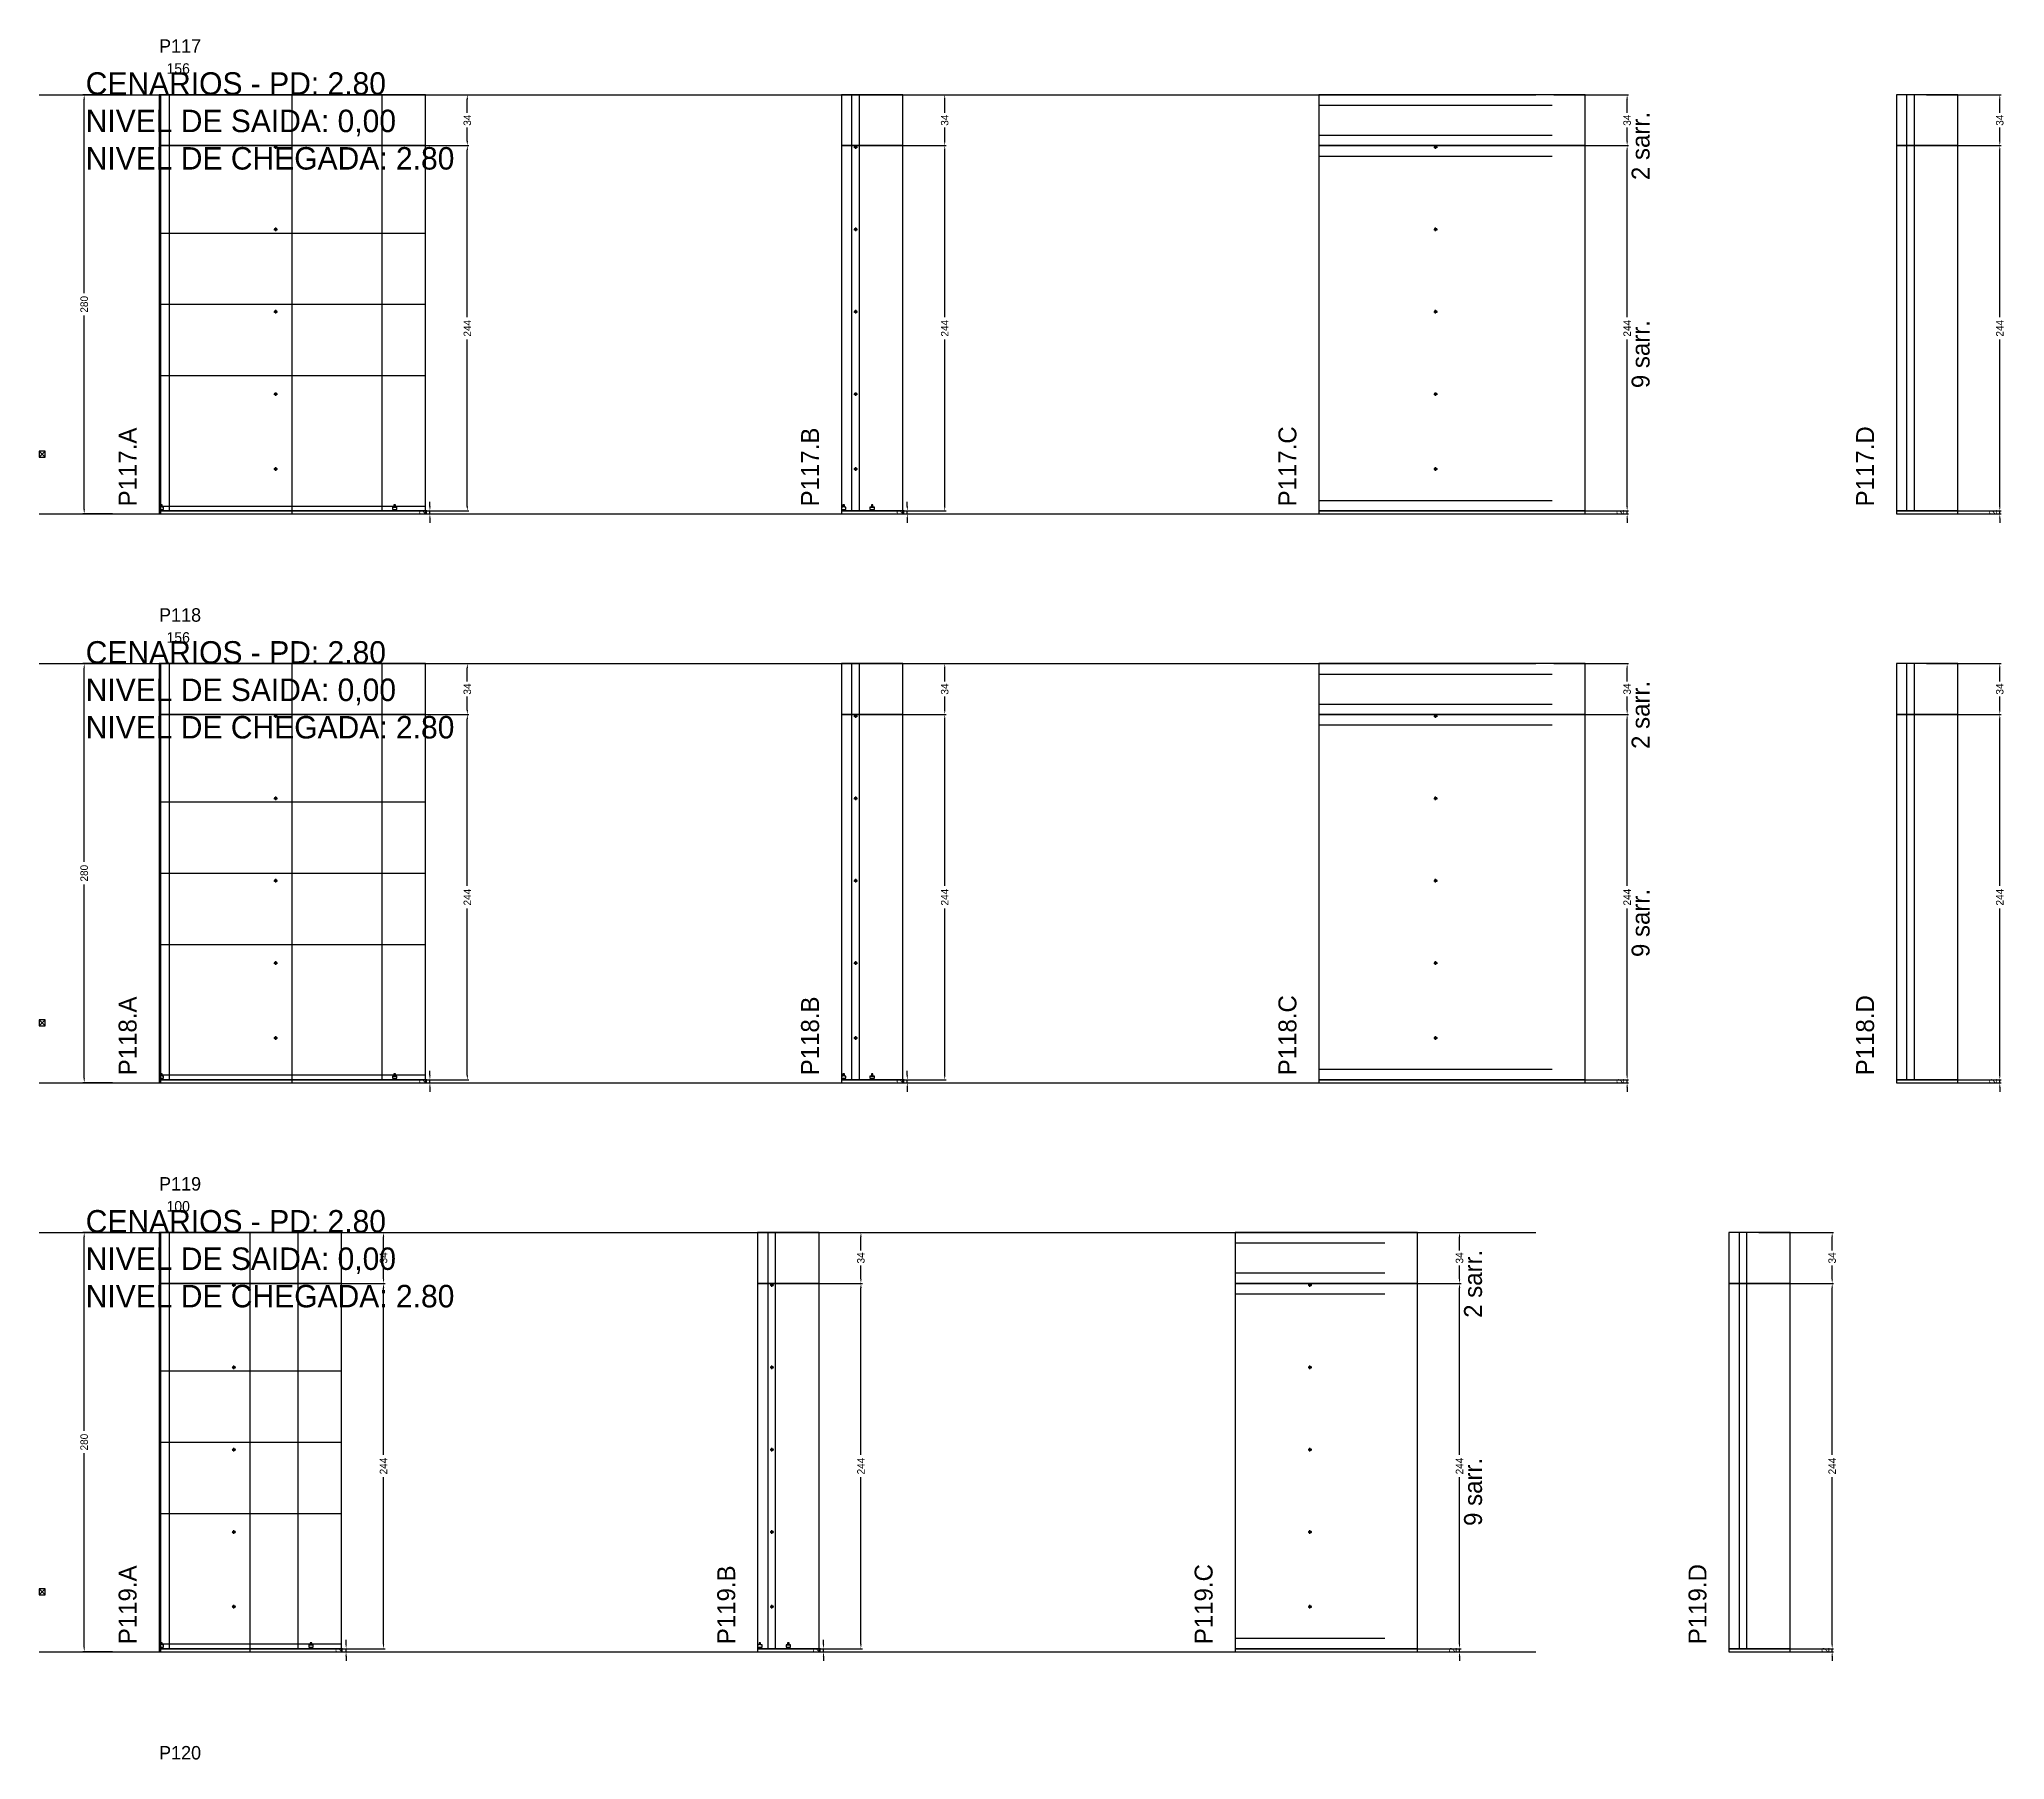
# Model space of a CAD drawing. Header units: centimetres. Extents: x -8500 to 4118, y -39526 to 295.
# Drawn here: x -7000 to -5687, y -30852 to -29703 of the extents above; entities that cross this region are included whole.
import ezdxf

# ---------------------------------------------------------------- set-up
doc = ezdxf.new("R2010")
doc.units = ezdxf.units.CM
doc.linetypes.add('DASHED', pattern=[2, -2])
for name, color, linetype in [('CHAPA', 140, 'Continuous'), ('COTA', 241, 'Continuous'), ('COTAS FURACAO', 16, 'Continuous'), ('Madeira', 30, 'Continuous'), ('MEIO_PONT', 160, 'Continuous'), ('NOMENCLATURA', 7, 'Continuous'), ('Nível', 160, 'Continuous'), ('Painéis', 200, 'Continuous'), ('Perfil Metálico', 150, 'Continuous'), ('SARR_2.2x7', 40, 'Continuous'), ('SARRAFO DE PRESSAO', 200, 'Continuous'), ('texto', 7, 'Continuous'), ('TEXTO_GERAL', 7, 'Continuous')]:
    doc.layers.add(name, color=color, linetype=linetype)
doc.dimstyles.new('PAINEL-NOVA', dxfattribs={"dimtxt": 5, "dimasz": 3, "dimexe": 1, "dimexo": 1, "dimgap": 1, "dimtad": 1, "dimcen": 2.5, "dimazin": 3, "dimtfac": 1, "dimtmove": 0, "dimatfit": 3})

# ---------------------------------------------------------------- blocks, each defined once
blk = doc.blocks.new('_CLOSEDFILLED')
at = {"color": 0, "linetype": 'BYBLOCK'}
blk.add_solid([(-1, 0.16), (0, 0), (-1, -0.16)], dxfattribs=at)
blk = doc.blocks.new('*D2029')
for p, q in [((-6951, -29740), (-6971, -29740)), ((-6970, -29872.5), (-6970, -29743)), ((-6970, -30017), (-6970, -29887.5)), ((-6951, -30020), (-6971, -30020))]:
    blk.add_line(p, q)
at = {"layer": 'Defpoints'}
for p in [(-6950, -29740), (-6970, -30020), (-6950, -30020)]:
    blk.add_point(p, dxfattribs=at)
at = {"layer": 'COTA', "xscale": 3, "yscale": 3}
for p, rotation in [((-6970, -29740), 90), ((-6970, -30020), 270)]:
    blk.add_blockref('_CLOSEDFILLED', p, dxfattribs=dict(at, rotation=rotation))
at = {"layer": 'COTA', "insert": (-6970, -29880), "char_height": 5, "attachment_point": 5, "rotation": 90}
blk.add_mtext('280', dxfattribs=at)
blk = doc.blocks.new('MULDURA')
at = {"layer": 'Paineis'}
for p, q in [((0, 0), (4, 4)), ((4, 0), (0, 4))]:
    blk.add_line(p, q, dxfattribs=at)
blk.add_lwpolyline([(0, 0), (4, 0), (4, 4), (0, 4)], close=True, dxfattribs=at)
blk = doc.blocks.new('*D2031')
for p, q in [((-6763, -29774), (-6713, -29774)), ((-6714, -29888.5), (-6714, -29777)), ((-6714, -30015), (-6714, -29903.5)), ((-6763, -30018), (-6713, -30018))]:
    blk.add_line(p, q)
at = {"layer": 'Defpoints'}
for p in [(-6764, -29774), (-6764, -30018), (-6714, -30018)]:
    blk.add_point(p, dxfattribs=at)
at = {"layer": 'COTA', "xscale": 3, "yscale": 3}
for p, rotation in [((-6714, -29774), 90), ((-6714, -30018), 270)]:
    blk.add_blockref('_CLOSEDFILLED', p, dxfattribs=dict(at, rotation=rotation))
at = {"layer": 'COTA', "insert": (-6714, -29896), "char_height": 5, "attachment_point": 5, "rotation": 90}
blk.add_mtext('244', dxfattribs=at)
blk = doc.blocks.new('*D2032')
for p, q in [((-6763, -29740), (-6713, -29740)), ((-6714, -29752), (-6714, -29743)), ((-6714, -29771), (-6714, -29762)), ((-6763, -29774), (-6713, -29774))]:
    blk.add_line(p, q)
at = {"layer": 'Defpoints'}
for p in [(-6764, -29740), (-6764, -29774), (-6714, -29774)]:
    blk.add_point(p, dxfattribs=at)
at = {"layer": 'COTA', "xscale": 3, "yscale": 3}
for p, rotation in [((-6714, -29740), 90), ((-6714, -29774), 270)]:
    blk.add_blockref('_CLOSEDFILLED', p, dxfattribs=dict(at, rotation=rotation))
at = {"layer": 'COTA', "insert": (-6714, -29757), "char_height": 5, "attachment_point": 5, "rotation": 90}
blk.add_mtext('34', dxfattribs=at)
blk = doc.blocks.new('SLIPTEE')
at = {"layer": 'Paineis'}
blk.add_lwpolyline([(0, 0), (3, 0), (3, 1.5), (2, 1.5), (2, 3), (1, 3), (1, 1.5), (0, 1.5)], close=True, dxfattribs=at)
blk = doc.blocks.new('SLIPTDD')
at = {"layer": 'Paineis'}
blk.add_line((0, 1.5), (3, 1.5), dxfattribs=at)
blk.add_lwpolyline([(0, 0), (3, 0), (3, 1.5), (2, 1.5), (2, 3), (1, 3), (1, 1.5), (0, 1.5)], close=True, dxfattribs=at)
blk = doc.blocks.new('furacao')
at = {"layer": 'COTAS FURACAO'}
for p, q in [((-1.2, 0), (1.2, 0)), ((0, -1.2), (0, 1.2))]:
    blk.add_line(p, q, dxfattribs=at)
blk.add_circle((0, 0), 0.8, dxfattribs=at)
blk = doc.blocks.new('*D2034')
for p, q in [((-6444, -29774), (-6394, -29774)), ((-6395, -29888.5), (-6395, -29777)), ((-6395, -30015), (-6395, -29903.5)), ((-6444, -30018), (-6394, -30018))]:
    blk.add_line(p, q)
at = {"layer": 'Defpoints'}
for p in [(-6445, -29774), (-6445, -30018), (-6395, -30018)]:
    blk.add_point(p, dxfattribs=at)
at = {"layer": 'COTA', "xscale": 3, "yscale": 3}
for p, rotation in [((-6395, -29774), 90), ((-6395, -30018), 270)]:
    blk.add_blockref('_CLOSEDFILLED', p, dxfattribs=dict(at, rotation=rotation))
at = {"layer": 'COTA', "insert": (-6395, -29896), "char_height": 5, "attachment_point": 5, "rotation": 90}
blk.add_mtext('244', dxfattribs=at)
blk = doc.blocks.new('*D2035')
for p, q in [((-6444, -29740), (-6394, -29740)), ((-6395, -29752), (-6395, -29743)), ((-6395, -29771), (-6395, -29762)), ((-6444, -29774), (-6394, -29774))]:
    blk.add_line(p, q)
at = {"layer": 'Defpoints'}
for p in [(-6445, -29740), (-6445, -29774), (-6395, -29774)]:
    blk.add_point(p, dxfattribs=at)
at = {"layer": 'COTA', "xscale": 3, "yscale": 3}
for p, rotation in [((-6395, -29740), 90), ((-6395, -29774), 270)]:
    blk.add_blockref('_CLOSEDFILLED', p, dxfattribs=dict(at, rotation=rotation))
at = {"layer": 'COTA', "insert": (-6395, -29757), "char_height": 5, "attachment_point": 5, "rotation": 90}
blk.add_mtext('34', dxfattribs=at)
blk = doc.blocks.new('*D2037')
for p, q in [((-5988, -29774), (-5938, -29774)), ((-5939, -29888.5), (-5939, -29777)), ((-5939, -30015), (-5939, -29903.5)), ((-5988, -30018), (-5938, -30018))]:
    blk.add_line(p, q)
at = {"layer": 'Defpoints'}
for p in [(-5989, -29774), (-5989, -30018), (-5939, -30018)]:
    blk.add_point(p, dxfattribs=at)
at = {"layer": 'COTA', "xscale": 3, "yscale": 3}
for p, rotation in [((-5939, -29774), 90), ((-5939, -30018), 270)]:
    blk.add_blockref('_CLOSEDFILLED', p, dxfattribs=dict(at, rotation=rotation))
at = {"layer": 'COTA', "insert": (-5939, -29896), "char_height": 5, "attachment_point": 5, "rotation": 90}
blk.add_mtext('244', dxfattribs=at)
blk = doc.blocks.new('*D2038')
for p, q in [((-5988, -29740), (-5938, -29740)), ((-5939, -29752), (-5939, -29743)), ((-5939, -29771), (-5939, -29762)), ((-5988, -29774), (-5938, -29774))]:
    blk.add_line(p, q)
at = {"layer": 'Defpoints'}
for p in [(-5989, -29740), (-5989, -29774), (-5939, -29774)]:
    blk.add_point(p, dxfattribs=at)
at = {"layer": 'COTA', "xscale": 3, "yscale": 3}
for p, rotation in [((-5939, -29740), 90), ((-5939, -29774), 270)]:
    blk.add_blockref('_CLOSEDFILLED', p, dxfattribs=dict(at, rotation=rotation))
at = {"layer": 'COTA', "insert": (-5939, -29757), "char_height": 5, "attachment_point": 5, "rotation": 90}
blk.add_mtext('34', dxfattribs=at)
blk = doc.blocks.new('*D2040')
for p, q in [((-5739, -29774), (-5689, -29774)), ((-5690, -29888.5), (-5690, -29777)), ((-5690, -30015), (-5690, -29903.5)), ((-5739, -30018), (-5689, -30018))]:
    blk.add_line(p, q)
at = {"layer": 'Defpoints'}
for p in [(-5740, -29774), (-5740, -30018), (-5690, -30018)]:
    blk.add_point(p, dxfattribs=at)
at = {"layer": 'COTA', "xscale": 3, "yscale": 3}
for p, rotation in [((-5690, -29774), 90), ((-5690, -30018), 270)]:
    blk.add_blockref('_CLOSEDFILLED', p, dxfattribs=dict(at, rotation=rotation))
at = {"layer": 'COTA', "insert": (-5690, -29896), "char_height": 5, "attachment_point": 5, "rotation": 90}
blk.add_mtext('244', dxfattribs=at)
blk = doc.blocks.new('*D2041')
for p, q in [((-5739, -29740), (-5689, -29740)), ((-5690, -29752), (-5690, -29743)), ((-5690, -29771), (-5690, -29762)), ((-5739, -29774), (-5689, -29774))]:
    blk.add_line(p, q)
at = {"layer": 'Defpoints'}
for p in [(-5740, -29740), (-5740, -29774), (-5690, -29774)]:
    blk.add_point(p, dxfattribs=at)
at = {"layer": 'COTA', "xscale": 3, "yscale": 3}
for p, rotation in [((-5690, -29740), 90), ((-5690, -29774), 270)]:
    blk.add_blockref('_CLOSEDFILLED', p, dxfattribs=dict(at, rotation=rotation))
at = {"layer": 'COTA', "insert": (-5690, -29757), "char_height": 5, "attachment_point": 5, "rotation": 90}
blk.add_mtext('34', dxfattribs=at)
blk = doc.blocks.new('*D2055')
for p, q in [((-6951, -30120), (-6971, -30120)), ((-6970, -30252.5), (-6970, -30123)), ((-6970, -30397), (-6970, -30267.5)), ((-6951, -30400), (-6971, -30400))]:
    blk.add_line(p, q)
at = {"layer": 'Defpoints'}
for p in [(-6950, -30120), (-6970, -30400), (-6950, -30400)]:
    blk.add_point(p, dxfattribs=at)
at = {"layer": 'COTA', "xscale": 3, "yscale": 3}
for p, rotation in [((-6970, -30120), 90), ((-6970, -30400), 270)]:
    blk.add_blockref('_CLOSEDFILLED', p, dxfattribs=dict(at, rotation=rotation))
at = {"layer": 'COTA', "insert": (-6970, -30260), "char_height": 5, "attachment_point": 5, "rotation": 90}
blk.add_mtext('280', dxfattribs=at)
blk = doc.blocks.new('*D2057')
for p, q in [((-6763, -30154), (-6713, -30154)), ((-6714, -30268.5), (-6714, -30157)), ((-6714, -30395), (-6714, -30283.5)), ((-6763, -30398), (-6713, -30398))]:
    blk.add_line(p, q)
at = {"layer": 'Defpoints'}
for p in [(-6764, -30154), (-6764, -30398), (-6714, -30398)]:
    blk.add_point(p, dxfattribs=at)
at = {"layer": 'COTA', "xscale": 3, "yscale": 3}
for p, rotation in [((-6714, -30154), 90), ((-6714, -30398), 270)]:
    blk.add_blockref('_CLOSEDFILLED', p, dxfattribs=dict(at, rotation=rotation))
at = {"layer": 'COTA', "insert": (-6714, -30276), "char_height": 5, "attachment_point": 5, "rotation": 90}
blk.add_mtext('244', dxfattribs=at)
blk = doc.blocks.new('*D2058')
for p, q in [((-6763, -30120), (-6713, -30120)), ((-6714, -30132), (-6714, -30123)), ((-6714, -30151), (-6714, -30142)), ((-6763, -30154), (-6713, -30154))]:
    blk.add_line(p, q)
at = {"layer": 'Defpoints'}
for p in [(-6764, -30120), (-6764, -30154), (-6714, -30154)]:
    blk.add_point(p, dxfattribs=at)
at = {"layer": 'COTA', "xscale": 3, "yscale": 3}
for p, rotation in [((-6714, -30120), 90), ((-6714, -30154), 270)]:
    blk.add_blockref('_CLOSEDFILLED', p, dxfattribs=dict(at, rotation=rotation))
at = {"layer": 'COTA', "insert": (-6714, -30137), "char_height": 5, "attachment_point": 5, "rotation": 90}
blk.add_mtext('34', dxfattribs=at)
blk = doc.blocks.new('*D2060')
for p, q in [((-6444, -30154), (-6394, -30154)), ((-6395, -30268.5), (-6395, -30157)), ((-6395, -30395), (-6395, -30283.5)), ((-6444, -30398), (-6394, -30398))]:
    blk.add_line(p, q)
at = {"layer": 'Defpoints'}
for p in [(-6445, -30154), (-6445, -30398), (-6395, -30398)]:
    blk.add_point(p, dxfattribs=at)
at = {"layer": 'COTA', "xscale": 3, "yscale": 3}
for p, rotation in [((-6395, -30154), 90), ((-6395, -30398), 270)]:
    blk.add_blockref('_CLOSEDFILLED', p, dxfattribs=dict(at, rotation=rotation))
at = {"layer": 'COTA', "insert": (-6395, -30276), "char_height": 5, "attachment_point": 5, "rotation": 90}
blk.add_mtext('244', dxfattribs=at)
blk = doc.blocks.new('*D2061')
for p, q in [((-6444, -30120), (-6394, -30120)), ((-6395, -30132), (-6395, -30123)), ((-6395, -30151), (-6395, -30142)), ((-6444, -30154), (-6394, -30154))]:
    blk.add_line(p, q)
at = {"layer": 'Defpoints'}
for p in [(-6445, -30120), (-6445, -30154), (-6395, -30154)]:
    blk.add_point(p, dxfattribs=at)
at = {"layer": 'COTA', "xscale": 3, "yscale": 3}
for p, rotation in [((-6395, -30120), 90), ((-6395, -30154), 270)]:
    blk.add_blockref('_CLOSEDFILLED', p, dxfattribs=dict(at, rotation=rotation))
at = {"layer": 'COTA', "insert": (-6395, -30137), "char_height": 5, "attachment_point": 5, "rotation": 90}
blk.add_mtext('34', dxfattribs=at)
blk = doc.blocks.new('*D2063')
for p, q in [((-5988, -30154), (-5938, -30154)), ((-5939, -30268.5), (-5939, -30157)), ((-5939, -30395), (-5939, -30283.5)), ((-5988, -30398), (-5938, -30398))]:
    blk.add_line(p, q)
at = {"layer": 'Defpoints'}
for p in [(-5989, -30154), (-5989, -30398), (-5939, -30398)]:
    blk.add_point(p, dxfattribs=at)
at = {"layer": 'COTA', "xscale": 3, "yscale": 3}
for p, rotation in [((-5939, -30154), 90), ((-5939, -30398), 270)]:
    blk.add_blockref('_CLOSEDFILLED', p, dxfattribs=dict(at, rotation=rotation))
at = {"layer": 'COTA', "insert": (-5939, -30276), "char_height": 5, "attachment_point": 5, "rotation": 90}
blk.add_mtext('244', dxfattribs=at)
blk = doc.blocks.new('*D2064')
for p, q in [((-5988, -30120), (-5938, -30120)), ((-5939, -30132), (-5939, -30123)), ((-5939, -30151), (-5939, -30142)), ((-5988, -30154), (-5938, -30154))]:
    blk.add_line(p, q)
at = {"layer": 'Defpoints'}
for p in [(-5989, -30120), (-5989, -30154), (-5939, -30154)]:
    blk.add_point(p, dxfattribs=at)
at = {"layer": 'COTA', "xscale": 3, "yscale": 3}
for p, rotation in [((-5939, -30120), 90), ((-5939, -30154), 270)]:
    blk.add_blockref('_CLOSEDFILLED', p, dxfattribs=dict(at, rotation=rotation))
at = {"layer": 'COTA', "insert": (-5939, -30137), "char_height": 5, "attachment_point": 5, "rotation": 90}
blk.add_mtext('34', dxfattribs=at)
blk = doc.blocks.new('*D2066')
for p, q in [((-5739, -30154), (-5689, -30154)), ((-5690, -30268.5), (-5690, -30157)), ((-5690, -30395), (-5690, -30283.5)), ((-5739, -30398), (-5689, -30398))]:
    blk.add_line(p, q)
at = {"layer": 'Defpoints'}
for p in [(-5740, -30154), (-5740, -30398), (-5690, -30398)]:
    blk.add_point(p, dxfattribs=at)
at = {"layer": 'COTA', "xscale": 3, "yscale": 3}
for p, rotation in [((-5690, -30154), 90), ((-5690, -30398), 270)]:
    blk.add_blockref('_CLOSEDFILLED', p, dxfattribs=dict(at, rotation=rotation))
at = {"layer": 'COTA', "insert": (-5690, -30276), "char_height": 5, "attachment_point": 5, "rotation": 90}
blk.add_mtext('244', dxfattribs=at)
blk = doc.blocks.new('*D2067')
for p, q in [((-5739, -30120), (-5689, -30120)), ((-5690, -30132), (-5690, -30123)), ((-5690, -30151), (-5690, -30142)), ((-5739, -30154), (-5689, -30154))]:
    blk.add_line(p, q)
at = {"layer": 'Defpoints'}
for p in [(-5740, -30120), (-5740, -30154), (-5690, -30154)]:
    blk.add_point(p, dxfattribs=at)
at = {"layer": 'COTA', "xscale": 3, "yscale": 3}
for p, rotation in [((-5690, -30120), 90), ((-5690, -30154), 270)]:
    blk.add_blockref('_CLOSEDFILLED', p, dxfattribs=dict(at, rotation=rotation))
at = {"layer": 'COTA', "insert": (-5690, -30137), "char_height": 5, "attachment_point": 5, "rotation": 90}
blk.add_mtext('34', dxfattribs=at)
blk = doc.blocks.new('*D2081')
for p, q in [((-6951, -30500), (-6971, -30500)), ((-6970, -30632.5), (-6970, -30503)), ((-6970, -30777), (-6970, -30647.5)), ((-6951, -30780), (-6971, -30780))]:
    blk.add_line(p, q)
at = {"layer": 'Defpoints'}
for p in [(-6950, -30500), (-6970, -30780), (-6950, -30780)]:
    blk.add_point(p, dxfattribs=at)
at = {"layer": 'COTA', "xscale": 3, "yscale": 3}
for p, rotation in [((-6970, -30500), 90), ((-6970, -30780), 270)]:
    blk.add_blockref('_CLOSEDFILLED', p, dxfattribs=dict(at, rotation=rotation))
at = {"layer": 'COTA', "insert": (-6970, -30640), "char_height": 5, "attachment_point": 5, "rotation": 90}
blk.add_mtext('280', dxfattribs=at)
blk = doc.blocks.new('*D2083')
for p, q in [((-6819, -30534), (-6769, -30534)), ((-6770, -30648.5), (-6770, -30537)), ((-6770, -30775), (-6770, -30663.5)), ((-6819, -30778), (-6769, -30778))]:
    blk.add_line(p, q)
at = {"layer": 'Defpoints'}
for p in [(-6820, -30534), (-6820, -30778), (-6770, -30778)]:
    blk.add_point(p, dxfattribs=at)
at = {"layer": 'COTA', "xscale": 3, "yscale": 3}
for p, rotation in [((-6770, -30534), 90), ((-6770, -30778), 270)]:
    blk.add_blockref('_CLOSEDFILLED', p, dxfattribs=dict(at, rotation=rotation))
at = {"layer": 'COTA', "insert": (-6770, -30656), "char_height": 5, "attachment_point": 5, "rotation": 90}
blk.add_mtext('244', dxfattribs=at)
blk = doc.blocks.new('*D2084')
for p, q in [((-6819, -30500), (-6769, -30500)), ((-6770, -30512), (-6770, -30503)), ((-6770, -30531), (-6770, -30522)), ((-6819, -30534), (-6769, -30534))]:
    blk.add_line(p, q)
at = {"layer": 'Defpoints'}
for p in [(-6820, -30500), (-6820, -30534), (-6770, -30534)]:
    blk.add_point(p, dxfattribs=at)
at = {"layer": 'COTA', "xscale": 3, "yscale": 3}
for p, rotation in [((-6770, -30500), 90), ((-6770, -30534), 270)]:
    blk.add_blockref('_CLOSEDFILLED', p, dxfattribs=dict(at, rotation=rotation))
at = {"layer": 'COTA', "insert": (-6770, -30517), "char_height": 5, "attachment_point": 5, "rotation": 90}
blk.add_mtext('34', dxfattribs=at)
blk = doc.blocks.new('*D2086')
for p, q in [((-6500, -30534), (-6450, -30534)), ((-6451, -30648.5), (-6451, -30537)), ((-6451, -30775), (-6451, -30663.5)), ((-6500, -30778), (-6450, -30778))]:
    blk.add_line(p, q)
at = {"layer": 'Defpoints'}
for p in [(-6501, -30534), (-6501, -30778), (-6451, -30778)]:
    blk.add_point(p, dxfattribs=at)
at = {"layer": 'COTA', "xscale": 3, "yscale": 3}
for p, rotation in [((-6451, -30534), 90), ((-6451, -30778), 270)]:
    blk.add_blockref('_CLOSEDFILLED', p, dxfattribs=dict(at, rotation=rotation))
at = {"layer": 'COTA', "insert": (-6451, -30656), "char_height": 5, "attachment_point": 5, "rotation": 90}
blk.add_mtext('244', dxfattribs=at)
blk = doc.blocks.new('*D2087')
for p, q in [((-6500, -30500), (-6450, -30500)), ((-6451, -30512), (-6451, -30503)), ((-6451, -30531), (-6451, -30522)), ((-6500, -30534), (-6450, -30534))]:
    blk.add_line(p, q)
at = {"layer": 'Defpoints'}
for p in [(-6501, -30500), (-6501, -30534), (-6451, -30534)]:
    blk.add_point(p, dxfattribs=at)
at = {"layer": 'COTA', "xscale": 3, "yscale": 3}
for p, rotation in [((-6451, -30500), 90), ((-6451, -30534), 270)]:
    blk.add_blockref('_CLOSEDFILLED', p, dxfattribs=dict(at, rotation=rotation))
at = {"layer": 'COTA', "insert": (-6451, -30517), "char_height": 5, "attachment_point": 5, "rotation": 90}
blk.add_mtext('34', dxfattribs=at)
blk = doc.blocks.new('*D2089')
for p, q in [((-6100, -30534), (-6050, -30534)), ((-6051, -30648.5), (-6051, -30537)), ((-6051, -30775), (-6051, -30663.5)), ((-6100, -30778), (-6050, -30778))]:
    blk.add_line(p, q)
at = {"layer": 'Defpoints'}
for p in [(-6101, -30534), (-6101, -30778), (-6051, -30778)]:
    blk.add_point(p, dxfattribs=at)
at = {"layer": 'COTA', "xscale": 3, "yscale": 3}
for p, rotation in [((-6051, -30534), 90), ((-6051, -30778), 270)]:
    blk.add_blockref('_CLOSEDFILLED', p, dxfattribs=dict(at, rotation=rotation))
at = {"layer": 'COTA', "insert": (-6051, -30656), "char_height": 5, "attachment_point": 5, "rotation": 90}
blk.add_mtext('244', dxfattribs=at)
blk = doc.blocks.new('*D2090')
for p, q in [((-6100, -30500), (-6050, -30500)), ((-6051, -30512), (-6051, -30503)), ((-6051, -30531), (-6051, -30522)), ((-6100, -30534), (-6050, -30534))]:
    blk.add_line(p, q)
at = {"layer": 'Defpoints'}
for p in [(-6101, -30500), (-6101, -30534), (-6051, -30534)]:
    blk.add_point(p, dxfattribs=at)
at = {"layer": 'COTA', "xscale": 3, "yscale": 3}
for p, rotation in [((-6051, -30500), 90), ((-6051, -30534), 270)]:
    blk.add_blockref('_CLOSEDFILLED', p, dxfattribs=dict(at, rotation=rotation))
at = {"layer": 'COTA', "insert": (-6051, -30517), "char_height": 5, "attachment_point": 5, "rotation": 90}
blk.add_mtext('34', dxfattribs=at)
blk = doc.blocks.new('*D2092')
for p, q in [((-5851, -30534), (-5801, -30534)), ((-5802, -30648.5), (-5802, -30537)), ((-5802, -30775), (-5802, -30663.5)), ((-5851, -30778), (-5801, -30778))]:
    blk.add_line(p, q)
at = {"layer": 'Defpoints'}
for p in [(-5852, -30534), (-5852, -30778), (-5802, -30778)]:
    blk.add_point(p, dxfattribs=at)
at = {"layer": 'COTA', "xscale": 3, "yscale": 3}
for p, rotation in [((-5802, -30534), 90), ((-5802, -30778), 270)]:
    blk.add_blockref('_CLOSEDFILLED', p, dxfattribs=dict(at, rotation=rotation))
at = {"layer": 'COTA', "insert": (-5802, -30656), "char_height": 5, "attachment_point": 5, "rotation": 90}
blk.add_mtext('244', dxfattribs=at)
blk = doc.blocks.new('*D2093')
for p, q in [((-5851, -30500), (-5801, -30500)), ((-5802, -30512), (-5802, -30503)), ((-5802, -30531), (-5802, -30522)), ((-5851, -30534), (-5801, -30534))]:
    blk.add_line(p, q)
at = {"layer": 'Defpoints'}
for p in [(-5852, -30500), (-5852, -30534), (-5802, -30534)]:
    blk.add_point(p, dxfattribs=at)
at = {"layer": 'COTA', "xscale": 3, "yscale": 3}
for p, rotation in [((-5802, -30500), 90), ((-5802, -30534), 270)]:
    blk.add_blockref('_CLOSEDFILLED', p, dxfattribs=dict(at, rotation=rotation))
at = {"layer": 'COTA', "insert": (-5802, -30517), "char_height": 5, "attachment_point": 5, "rotation": 90}
blk.add_mtext('34', dxfattribs=at)

msp = doc.modelspace()

# ---------------------------------------------------------------- linework, layer by layer
at = {"layer": 'CHAPA'}
for points in [[(-6920, -30020), (-6918.8, -30020), (-6918.8, -29740), (-6920, -29740)], [(-6920, -30400), (-6918.8, -30400), (-6918.8, -30120), (-6920, -30120)], [(-6920, -30780), (-6918.8, -30780), (-6918.8, -30500), (-6920, -30500)]]:
    msp.add_lwpolyline(points, close=True, dxfattribs=at)
at = {"layer": 'Madeira'}
for points in [[(-6920, -29832.4), (-6742, -29832.4)], [(-6920, -29927.6), (-6742, -29927.6)], [(-6920, -30212.4), (-6742, -30212.4)], [(-6920, -30307.6), (-6742, -30307.6)], [(-6920, -30592.4), (-6798, -30592.4)], [(-6920, -30687.6), (-6798, -30687.6)]]:
    msp.add_lwpolyline(points, dxfattribs=at)
at = {"layer": 'MEIO_PONT'}
for points in [[(-6920, -29880), (-6742, -29880)], [(-6920, -30260), (-6742, -30260)], [(-6920, -30640), (-6798, -30640)]]:
    msp.add_lwpolyline(points, dxfattribs=at)
at = {"layer": 'Nível', "linetype": 'DASHED'}
for points in [[(-7000, -29740), (-6000, -29740)], [(-7000, -30020), (-6000, -30020)], [(-7000, -30120), (-6000, -30120)], [(-7000, -30400), (-6000, -30400)], [(-7000, -30500), (-6000, -30500)], [(-7000, -30780), (-6000, -30780)]]:
    msp.add_lwpolyline(points, dxfattribs=at)
at = {"layer": 'Painéis'}
for points in [[(-6920, -29774), (-6742, -29774), (-6742, -29740), (-6920, -29740)], [(-6920, -30020), (-6742, -30020), (-6742, -29740), (-6920, -29740)], [(-6464, -29774), (-6423, -29774), (-6423, -29740), (-6464, -29740)], [(-6145, -29774), (-5967, -29774), (-5967, -29740), (-6145, -29740)], [(-5759, -29774), (-5718, -29774), (-5718, -29740), (-5759, -29740)], [(-6920, -30018), (-6742, -30018), (-6742, -29774), (-6920, -29774)], [(-6464, -30018), (-6423, -30018), (-6423, -29774), (-6464, -29774)], [(-6145, -30018), (-5967, -30018), (-5967, -29774), (-6145, -29774)], [(-5759, -30018), (-5718, -30018), (-5718, -29774), (-5759, -29774)], [(-6920, -30020), (-6742, -30020), (-6742, -30018), (-6920, -30018)], [(-6464, -30020), (-6423, -30020), (-6423, -30018), (-6464, -30018)], [(-6145, -30020), (-5967, -30020), (-5967, -30018), (-6145, -30018)], [(-5759, -30020), (-5718, -30020), (-5718, -30018), (-5759, -30018)], [(-6920, -30154), (-6742, -30154), (-6742, -30120), (-6920, -30120)], [(-6920, -30400), (-6742, -30400), (-6742, -30120), (-6920, -30120)], [(-6464, -30154), (-6423, -30154), (-6423, -30120), (-6464, -30120)], [(-6145, -30154), (-5967, -30154), (-5967, -30120), (-6145, -30120)], [(-5759, -30154), (-5718, -30154), (-5718, -30120), (-5759, -30120)], [(-6920, -30398), (-6742, -30398), (-6742, -30154), (-6920, -30154)], [(-6464, -30398), (-6423, -30398), (-6423, -30154), (-6464, -30154)], [(-6145, -30398), (-5967, -30398), (-5967, -30154), (-6145, -30154)], [(-5759, -30398), (-5718, -30398), (-5718, -30154), (-5759, -30154)], [(-6920, -30400), (-6742, -30400), (-6742, -30398), (-6920, -30398)], [(-6464, -30400), (-6423, -30400), (-6423, -30398), (-6464, -30398)], [(-6145, -30400), (-5967, -30400), (-5967, -30398), (-6145, -30398)], [(-5759, -30400), (-5718, -30400), (-5718, -30398), (-5759, -30398)], [(-6920, -30534), (-6798, -30534), (-6798, -30500), (-6920, -30500)], [(-6920, -30780), (-6798, -30780), (-6798, -30500), (-6920, -30500)], [(-6520, -30534), (-6479, -30534), (-6479, -30500), (-6520, -30500)], [(-6201, -30534), (-6079, -30534), (-6079, -30500), (-6201, -30500)], [(-5871, -30534), (-5830, -30534), (-5830, -30500), (-5871, -30500)], [(-6920, -30778), (-6798, -30778), (-6798, -30534), (-6920, -30534)], [(-6520, -30778), (-6479, -30778), (-6479, -30534), (-6520, -30534)], [(-6201, -30778), (-6079, -30778), (-6079, -30534), (-6201, -30534)], [(-5871, -30778), (-5830, -30778), (-5830, -30534), (-5871, -30534)], [(-6920, -30780), (-6798, -30780), (-6798, -30778), (-6920, -30778)], [(-6520, -30780), (-6479, -30780), (-6479, -30778), (-6520, -30778)], [(-6201, -30780), (-6079, -30780), (-6079, -30778), (-6201, -30778)], [(-5871, -30780), (-5830, -30780), (-5830, -30778), (-5871, -30778)]]:
    msp.add_lwpolyline(points, close=True, dxfattribs=at)
at = {"layer": 'Perfil Metálico'}
for p, q in [((-6831, -30020), (-6831, -29740)), ((-6831, -30400), (-6831, -30120)), ((-6859, -30780), (-6859, -30500))]:
    msp.add_line(p, q, dxfattribs=at)
at = {"layer": 'SARR_2.2x7'}
for points in [[(-6913, -29774), (-6913, -29740)], [(-6771, -29774), (-6771, -29740)], [(-6457, -29774), (-6457, -29740)], [(-6452, -29774), (-6452, -29740)], [(-5752, -29774), (-5752, -29740)], [(-5747, -29774), (-5747, -29740)], [(-6145, -29747), (-5989, -29747)], [(-6145, -29767), (-5989, -29767)], [(-6145, -29781), (-5989, -29781)], [(-6145, -30011), (-5989, -30011)], [(-6913, -30154), (-6913, -30120)], [(-6771, -30154), (-6771, -30120)], [(-6457, -30154), (-6457, -30120)], [(-6452, -30154), (-6452, -30120)], [(-5752, -30154), (-5752, -30120)], [(-5747, -30154), (-5747, -30120)], [(-6145, -30127), (-5989, -30127)], [(-6145, -30147), (-5989, -30147)], [(-6145, -30161), (-5989, -30161)], [(-6145, -30391), (-5989, -30391)], [(-6913, -30534), (-6913, -30500)], [(-6827, -30534), (-6827, -30500)], [(-6513, -30534), (-6513, -30500)], [(-6508, -30534), (-6508, -30500)], [(-6201, -30507), (-6101, -30507)], [(-5864, -30534), (-5864, -30500)], [(-5859, -30534), (-5859, -30500)], [(-6201, -30527), (-6101, -30527)], [(-6201, -30541), (-6101, -30541)], [(-6201, -30771), (-6101, -30771)]]:
    msp.add_lwpolyline(points, dxfattribs=at)
at = {"layer": 'SARR_2.2x7', "linetype": 'DASHED'}
for points in [[(-6913, -30018), (-6913, -29774)], [(-6771, -30018), (-6771, -29774)], [(-6457, -30018), (-6457, -29774)], [(-6452, -30018), (-6452, -29774)], [(-5752, -30018), (-5752, -29774)], [(-5747, -30018), (-5747, -29774)], [(-6913, -30398), (-6913, -30154)], [(-6771, -30398), (-6771, -30154)], [(-6457, -30398), (-6457, -30154)], [(-6452, -30398), (-6452, -30154)], [(-5752, -30398), (-5752, -30154)], [(-5747, -30398), (-5747, -30154)], [(-6913, -30778), (-6913, -30534)], [(-6827, -30778), (-6827, -30534)], [(-6513, -30778), (-6513, -30534)], [(-6508, -30778), (-6508, -30534)], [(-5864, -30778), (-5864, -30534)], [(-5859, -30778), (-5859, -30534)]]:
    msp.add_lwpolyline(points, dxfattribs=at)
at = {"layer": 'SARRAFO DE PRESSAO'}
for points in [[(-6920, -30020), (-6742, -30020), (-6742, -30015), (-6920, -30015)], [(-6920, -30400), (-6742, -30400), (-6742, -30395), (-6920, -30395)], [(-6920, -30780), (-6798, -30780), (-6798, -30775), (-6920, -30775)]]:
    msp.add_lwpolyline(points, close=True, dxfattribs=at)

# ---------------------------------------------------------------- block references
at = {"layer": 'COTA'}
for name, p in [('furacao', (-6842, -29775)), ('furacao', (-6454.5, -29775)), ('furacao', (-6067, -29775)), ('furacao', (-6842, -29830)), ('furacao', (-6454.5, -29830)), ('furacao', (-6067, -29830)), ('furacao', (-6842, -29885)), ('furacao', (-6454.5, -29885)), ('furacao', (-6067, -29885)), ('furacao', (-6842, -29940)), ('furacao', (-6454.5, -29940)), ('furacao', (-6067, -29940)), ('MULDURA', (-7000, -29982)), ('furacao', (-6842, -29990)), ('furacao', (-6454.5, -29990)), ('furacao', (-6067, -29990)), ('SLIPTEE', (-6920, -30017)), ('SLIPTDD', (-6764, -30017)), ('SLIPTEE', (-6464, -30017)), ('SLIPTDD', (-6445, -30017)), ('furacao', (-6842, -30155)), ('furacao', (-6454.5, -30155)), ('furacao', (-6067, -30155)), ('furacao', (-6842, -30210)), ('furacao', (-6454.5, -30210)), ('furacao', (-6067, -30210)), ('furacao', (-6842, -30265)), ('furacao', (-6454.5, -30265)), ('furacao', (-6067, -30265)), ('furacao', (-6842, -30320)), ('furacao', (-6454.5, -30320)), ('furacao', (-6067, -30320)), ('MULDURA', (-7000, -30362)), ('furacao', (-6842, -30370)), ('furacao', (-6454.5, -30370)), ('furacao', (-6067, -30370)), ('SLIPTEE', (-6920, -30397)), ('SLIPTDD', (-6764, -30397)), ('SLIPTEE', (-6464, -30397)), ('SLIPTDD', (-6445, -30397)), ('furacao', (-6870, -30535)), ('furacao', (-6510.5, -30535)), ('furacao', (-6151, -30535)), ('furacao', (-6870, -30590)), ('furacao', (-6510.5, -30590)), ('furacao', (-6151, -30590)), ('furacao', (-6870, -30645)), ('furacao', (-6510.5, -30645)), ('furacao', (-6151, -30645)), ('furacao', (-6870, -30700)), ('furacao', (-6510.5, -30700)), ('furacao', (-6151, -30700)), ('MULDURA', (-7000, -30742)), ('furacao', (-6870, -30750)), ('furacao', (-6510.5, -30750)), ('furacao', (-6151, -30750)), ('SLIPTEE', (-6920, -30777)), ('SLIPTDD', (-6820, -30777)), ('SLIPTEE', (-6520, -30777)), ('SLIPTDD', (-6501, -30777))]:
    msp.add_blockref(name, p, dxfattribs=at)

# ---------------------------------------------------------------- texts
at = {"layer": 'NOMENCLATURA'}
for s, p in [('CENARIOS - PD: 2.80', (-6969, -29740)), ('NIVEL DE SAIDA: 0,00', (-6969, -29765)), ('NIVEL DE CHEGADA: 2.80', (-6969, -29790)), ('CENARIOS - PD: 2.80', (-6969, -30120)), ('NIVEL DE SAIDA: 0,00', (-6969, -30145)), ('NIVEL DE CHEGADA: 2.80', (-6969, -30170)), ('CENARIOS - PD: 2.80', (-6969, -30500)), ('NIVEL DE SAIDA: 0,00', (-6969, -30525)), ('NIVEL DE CHEGADA: 2.80', (-6969, -30550))]:
    msp.add_text(s, height=15, dxfattribs=at).set_placement(p)
for s, p in [('2 sarr.', (-5924, -29797)), ('9 sarr.', (-5924, -29936)), ('P117.A', (-6935, -30015)), ('P117.B', (-6479, -30015)), ('P117.C', (-6160, -30015)), ('P117.D', (-5774, -30015)), ('2 sarr.', (-5924, -30177)), ('9 sarr.', (-5924, -30316)), ('P118.A', (-6935, -30395)), ('P118.B', (-6479, -30395)), ('P118.C', (-6160, -30395)), ('P118.D', (-5774, -30395)), ('2 sarr.', (-6036, -30557)), ('9 sarr.', (-6036, -30696)), ('P119.A', (-6935, -30775)), ('P119.B', (-6535, -30775)), ('P119.C', (-6216, -30775)), ('P119.D', (-5886, -30775))]:
    msp.add_text(s, height=12, rotation=90, dxfattribs=at).set_placement(p)
at = {"layer": 'texto'}
for s, p in [('156', (-6915, -29726)), ('156', (-6915, -30106)), ('100', (-6915, -30486))]:
    msp.add_text(s, height=7, dxfattribs=at).set_placement(p)
at = {"layer": 'TEXTO_GERAL'}
for s, p in [('P117', (-6920, -29712)), ('P118', (-6920, -30092)), ('P119', (-6920, -30472)), ('P120', (-6920, -30852))]:
    msp.add_text(s, height=9, dxfattribs=at).set_placement(p)

# ---------------------------------------------------------------- dimensions: what is measured, and where the dimension line sits
at = {"layer": 'COTA'}
for base, p1, p2, picture, middle in [((-6970, -30020), (-6950, -30020), (-6950, -29740), '*D2029', (-6970, -29880)), ((-6714, -29774), (-6764, -29774), (-6764, -29740), '*D2032', (-6714, -29757)), ((-6395, -29774), (-6445, -29774), (-6445, -29740), '*D2035', (-6395, -29757)), ((-5939, -29774), (-5989, -29774), (-5989, -29740), '*D2038', (-5939, -29757)), ((-5690, -29774), (-5740, -29774), (-5740, -29740), '*D2041', (-5690, -29757)), ((-6714, -30018), (-6764, -30018), (-6764, -29774), '*D2031', (-6714, -29896)), ((-6395, -30018), (-6445, -30018), (-6445, -29774), '*D2034', (-6395, -29896)), ((-5939, -30018), (-5989, -30018), (-5989, -29774), '*D2037', (-5939, -29896)), ((-5690, -30018), (-5740, -30018), (-5740, -29774), '*D2040', (-5690, -29896)), ((-6970, -30400), (-6950, -30400), (-6950, -30120), '*D2055', (-6970, -30260)), ((-6714, -30154), (-6764, -30154), (-6764, -30120), '*D2058', (-6714, -30137)), ((-6395, -30154), (-6445, -30154), (-6445, -30120), '*D2061', (-6395, -30137)), ((-5939, -30154), (-5989, -30154), (-5989, -30120), '*D2064', (-5939, -30137)), ((-5690, -30154), (-5740, -30154), (-5740, -30120), '*D2067', (-5690, -30137)), ((-6714, -30398), (-6764, -30398), (-6764, -30154), '*D2057', (-6714, -30276)), ((-6395, -30398), (-6445, -30398), (-6445, -30154), '*D2060', (-6395, -30276)), ((-5939, -30398), (-5989, -30398), (-5989, -30154), '*D2063', (-5939, -30276)), ((-5690, -30398), (-5740, -30398), (-5740, -30154), '*D2066', (-5690, -30276)), ((-6970, -30780), (-6950, -30780), (-6950, -30500), '*D2081', (-6970, -30640)), ((-6770, -30534), (-6820, -30534), (-6820, -30500), '*D2084', (-6770, -30517)), ((-6451, -30534), (-6501, -30534), (-6501, -30500), '*D2087', (-6451, -30517)), ((-6051, -30534), (-6101, -30534), (-6101, -30500), '*D2090', (-6051, -30517)), ((-5802, -30534), (-5852, -30534), (-5852, -30500), '*D2093', (-5802, -30517)), ((-6770, -30778), (-6820, -30778), (-6820, -30534), '*D2083', (-6770, -30656)), ((-6451, -30778), (-6501, -30778), (-6501, -30534), '*D2086', (-6451, -30656)), ((-6051, -30778), (-6101, -30778), (-6101, -30534), '*D2089', (-6051, -30656)), ((-5802, -30778), (-5852, -30778), (-5852, -30534), '*D2092', (-5802, -30656))]:
    dim = msp.add_linear_dim(base=base, p1=p1, p2=p2, angle=90, dimstyle='PAINEL-NOVA', dxfattribs=at)
    dim.commit()
    dim.dimension.update_dxf_attribs({"geometry": picture, "text_midpoint": middle})
for base, p1, p2 in [((-6739, -30020), (-6764, -30020), (-6764, -30018)), ((-6420, -30020), (-6445, -30020), (-6445, -30018)), ((-5939, -30020), (-5989, -30020), (-5989, -30018)), ((-5690, -30020), (-5740, -30020), (-5740, -30018)), ((-6739, -30400), (-6764, -30400), (-6764, -30398)), ((-6420, -30400), (-6445, -30400), (-6445, -30398)), ((-5939, -30400), (-5989, -30400), (-5989, -30398)), ((-5690, -30400), (-5740, -30400), (-5740, -30398)), ((-6795, -30780), (-6820, -30780), (-6820, -30778)), ((-6476, -30780), (-6501, -30780), (-6501, -30778)), ((-6051, -30780), (-6101, -30780), (-6101, -30778)), ((-5802, -30780), (-5852, -30780), (-5852, -30778))]:
    msp.add_linear_dim(base=base, p1=p1, p2=p2, angle=90, dimstyle='PAINEL-NOVA', dxfattribs=at).render()

doc.saveas('drawing.dxf')
